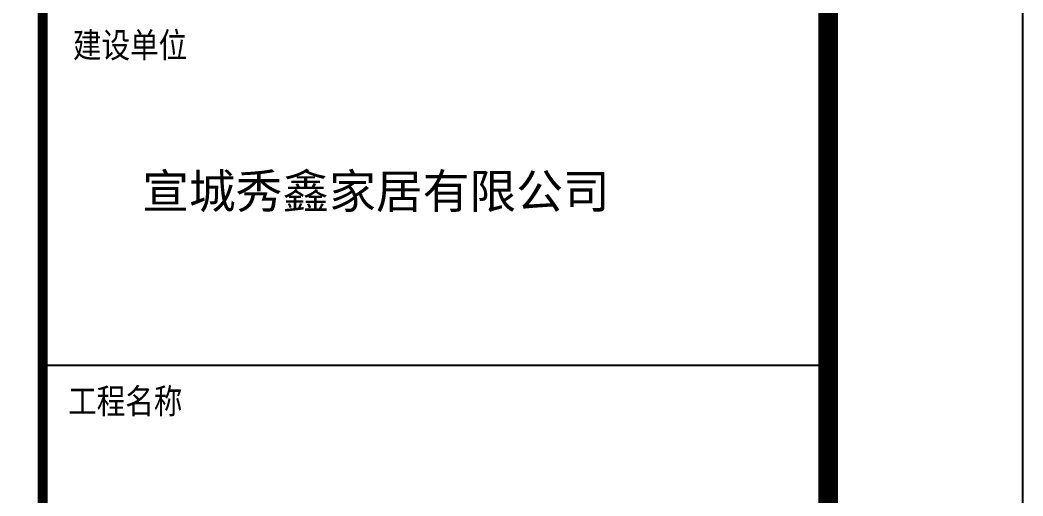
# Model space of a CAD drawing. Extents: x 1162612 to 1711260, y -157368 to 197905.
# Drawn here: x 1685920 to 1693643, y -8378 to -4715 of the extents above; entities that cross this region are included whole.
import ezdxf

# ---------------------------------------------------------------- set-up
doc = ezdxf.new("R2010")
doc.units = 0
doc.header["$LTSCALE"] = 1000
doc.header["$MEASUREMENT"] = 0
for name, color, linetype in [('1', 7, 'CONTINUOUS'), ('PP-PM-TK', 7, 'CONTINUOUS'), ('PUB_TEXT', 7, 'CONTINUOUS'), ('PUB_TITLE', 4, 'CONTINUOUS')]:
    doc.layers.add(name, color=color, linetype=linetype)
doc.styles.add('-黑体', font='simhei.ttf', dxfattribs={"width": 0.8})
doc.styles.add('TQ', font='txt.shx', dxfattribs={"width": 0.8, "bigfont": 'hztxt.shx'})

msp = doc.modelspace()

# ---------------------------------------------------------------- linework, layer by layer
at = {"layer": '1'}
msp.add_line((1686093.3, -7371.7), (1692143.3, -7371.7), dxfattribs=at)
at = {"layer": 'PP-PM-TK', "color": 4, "const_width": 77}
msp.add_lwpolyline([(1686093.3, 37487.8), (1686093.3, -22512.2)], dxfattribs=at)
at = {"layer": 'PUB_TITLE'}
msp.add_lwpolyline([(1604543.3, -24012.2), (1693643.3, -24012.2), (1693643.3, 38987.8), (1604543.3, 38987.8)], close=True, dxfattribs=at)
at = {"layer": 'PUB_TITLE', "const_width": 150}
msp.add_lwpolyline([(1608293.3, -22512.2), (1692143.3, -22512.2), (1692143.3, 37487.8), (1608293.3, 37487.8)], close=True, dxfattribs=at)

# ---------------------------------------------------------------- texts
at = {"layer": 'PUB_TEXT', "color": 2, "style": 'TQ'}
for s, p in [('建设单位', (1686327.4, -5025.7)), ('工程名称', (1686290.5, -7765.9))]:
    msp.add_text(s, height=220, dxfattribs=at).set_placement(p)
at = {"layer": 'PUB_TITLE', "color": 255, "style": '-黑体'}
msp.add_text('宣城秀鑫家居有限公司', height=264, dxfattribs=at).set_placement((1686860, -6163.9))

doc.saveas('drawing.dxf')
